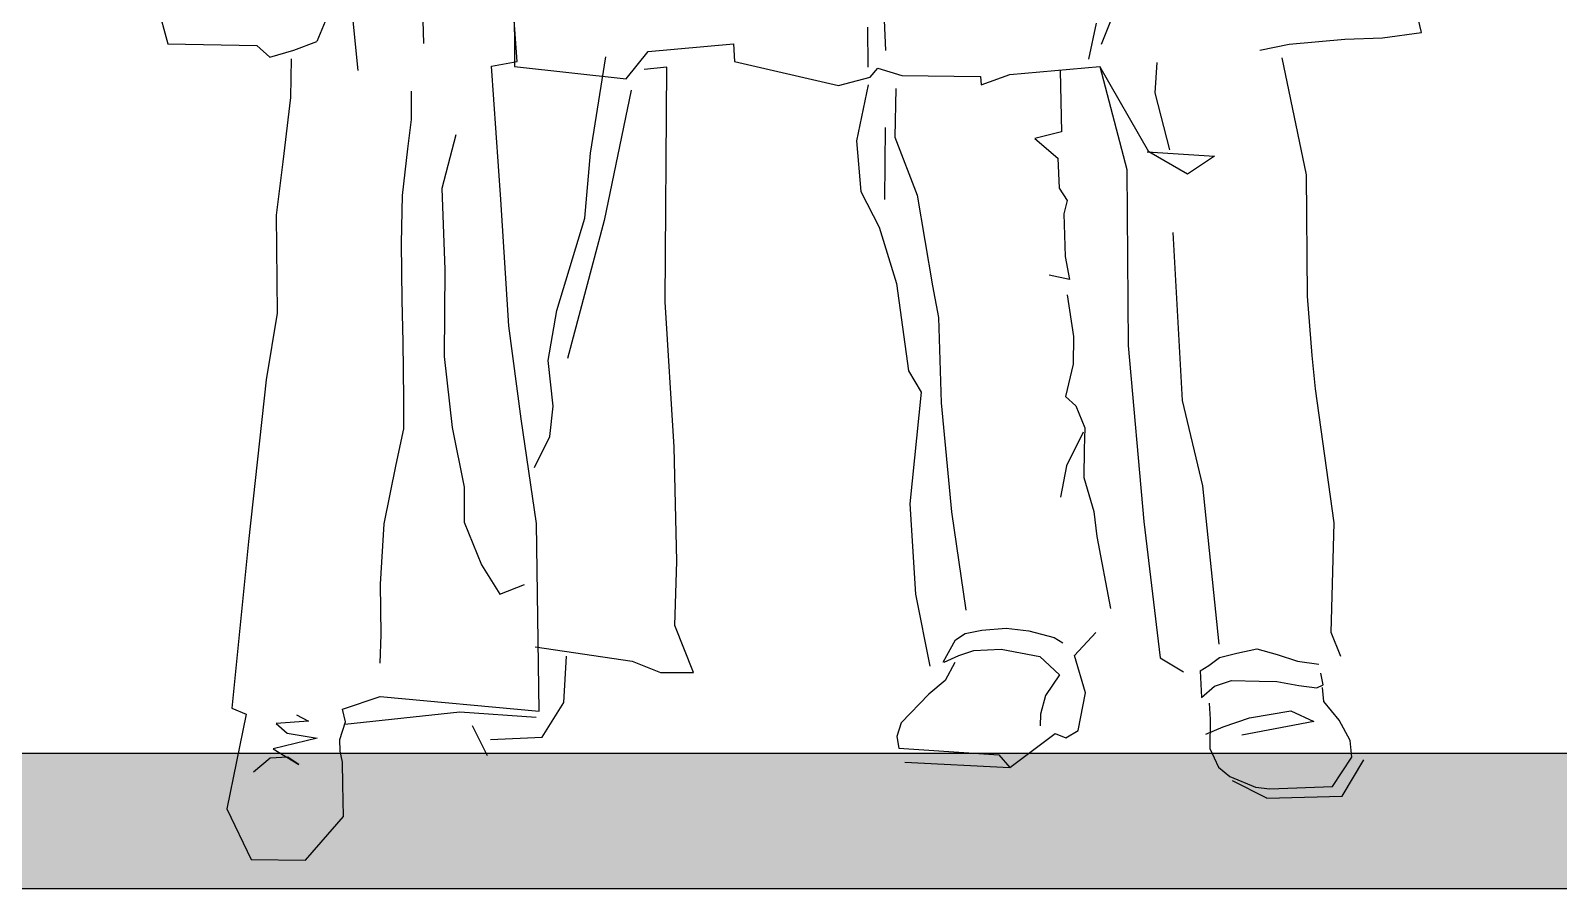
# Model space of a CAD drawing. Extents: x -109 to 1815, y -14679 to 345.
# Drawn here: x -104.552 to -103.423, y -38.856 to -38.222 of the extents above; entities that cross this region are included whole.
import ezdxf

# ---------------------------------------------------------------- set-up
doc = ezdxf.new("R2010")
doc.units = 0
doc.header["$MEASUREMENT"] = 0
doc.layers.get('0').update_dxf_attribs({"linetype": 'CONTINUOUS'})
doc.layers.add('COTA', color=1, linetype='CONTINUOUS')
doc.layers.add('MOBILIARIO', color=1, linetype='CONTINUOUS')

# ---------------------------------------------------------------- blocks, each defined once
blk = doc.blocks.new('G2peop3')
for p, q in [((-0.207, 0.5178), (-0.2217, 0.7109)), ((0.0604, 0.631), (0.0651, 0.5258)), ((-0.335, 0.6123), (-0.325, 0.5111)), ((-0.2778, 0.5818), (-0.2764, 0.5309)), ((-0.2095, 0.5783), (-0.2092, 0.5139)), ((0.4613, 0.5392), (0.4529, 0.5739)), ((-0.473, 0.5588), (-0.4652, 0.5307)), ((-0.344, 0.5591), (-0.3551, 0.5326)), ((0.0518, 0.5432), (0.0521, 0.5135)), ((0.2208, 0.5461), (0.2152, 0.5193)), ((0.2334, 0.5524), (0.2246, 0.5302)), ((-0.3721, 0.526), (-0.3551, 0.5326)), ((-0.1102, 0.5251), (-0.0472, 0.5308)), ((-0.0472, 0.5308), (-0.0465, 0.5177)), ((0.3634, 0.5305), (0.4046, 0.5343)), ((0.4046, 0.5343), (0.4325, 0.5352)), ((0.4325, 0.5352), (0.4613, 0.5392)), ((-0.4652, 0.5307), (-0.3995, 0.5296)), ((-0.3995, 0.5296), (-0.3899, 0.5209)), ((-0.3899, 0.5209), (-0.3721, 0.526)), ((-0.3742, 0.5197), (-0.3747, 0.4912)), ((-0.1528, 0.4499), (-0.1415, 0.5211)), ((-0.1265, 0.505), (-0.1102, 0.5251)), ((0.3419, 0.5262), (0.3634, 0.5305)), ((0.3763, 0.4338), (0.3583, 0.5203)), ((-0.2261, 0.5143), (-0.207, 0.5178)), ((-0.2191, 0.4156), (-0.2261, 0.5143)), ((-0.2092, 0.5139), (-0.1265, 0.505)), ((-0.0965, 0.5134), (-0.1133, 0.5119)), ((-0.0977, 0.34), (-0.0965, 0.5134)), ((-0.0465, 0.5177), (0.0304, 0.5)), ((0.0537, 0.5062), (0.0595, 0.5127)), ((0.0595, 0.5127), (0.0771, 0.5073)), ((0.1357, 0.5004), (0.157, 0.5082)), ((0.157, 0.5082), (0.2236, 0.514)), ((0.1941, 0.5108), (0.1951, 0.4656)), ((0.2236, 0.514), (0.2436, 0.4378)), ((0.2597, 0.4509), (0.2236, 0.514)), ((0.2656, 0.5169), (0.2642, 0.4945)), ((0.0304, 0.5), (0.0537, 0.5062)), ((0.0522, 0.5004), (0.0437, 0.4591)), ((0.0727, 0.4977), (0.072, 0.4618)), ((0.0771, 0.5073), (0.1354, 0.5066)), ((0.1354, 0.5066), (0.1357, 0.5004)), ((-0.3747, 0.4912), (-0.3803, 0.4434)), ((-0.2853, 0.4747), (-0.2851, 0.4958)), ((-0.1229, 0.4965), (-0.1428, 0.4002)), ((0.2642, 0.4945), (0.275, 0.4523)), ((-0.2879, 0.453), (-0.2853, 0.4747)), ((-0.2525, 0.4634), (-0.2629, 0.4238)), ((0.0649, 0.4689), (0.0644, 0.4156)), ((0.1951, 0.4656), (0.1755, 0.4608)), ((-0.2918, 0.4187), (-0.2879, 0.453)), ((0.0437, 0.4591), (0.0468, 0.4216)), ((0.072, 0.4618), (0.0885, 0.4188)), ((0.1755, 0.4608), (0.1924, 0.4463)), ((-0.3803, 0.4434), (-0.3852, 0.404)), ((-0.1572, 0.4019), (-0.1528, 0.4499)), ((0.1924, 0.4463), (0.1935, 0.4241)), ((0.2585, 0.4509), (0.3082, 0.4477)), ((0.2883, 0.4344), (0.2597, 0.4509)), ((0.3082, 0.4477), (0.2883, 0.4344)), ((0.2436, 0.4378), (0.2445, 0.3078)), ((0.3771, 0.3442), (0.3763, 0.4338)), ((-0.2925, 0.3834), (-0.2918, 0.4187)), ((-0.2629, 0.4238), (-0.2606, 0.364)), ((0.0468, 0.4216), (0.0605, 0.3951)), ((0.0885, 0.4188), (0.0999, 0.3518)), ((0.1935, 0.4241), (0.1994, 0.415)), ((-0.2132, 0.3223), (-0.2191, 0.4156)), ((0.1994, 0.415), (0.1969, 0.405)), ((-0.3852, 0.404), (-0.3845, 0.3317)), ((-0.1778, 0.3335), (-0.1572, 0.4019)), ((-0.1428, 0.4002), (-0.1698, 0.298)), ((0.1969, 0.405), (0.1978, 0.3735)), ((0.0605, 0.3951), (0.0732, 0.3536)), ((0.2776, 0.3912), (0.2844, 0.267)), ((-0.2922, 0.3413), (-0.2925, 0.3834)), ((0.1978, 0.3735), (0.2012, 0.3564)), ((-0.2606, 0.364), (-0.261, 0.2996)), ((0.0732, 0.3536), (0.082, 0.2889)), ((0.0999, 0.3518), (0.1042, 0.3285)), ((0.2012, 0.3564), (0.1861, 0.3598)), ((-0.2913, 0.3104), (-0.2922, 0.3413)), ((-0.091, 0.2326), (-0.0977, 0.34)), ((0.1993, 0.3451), (0.204, 0.3144)), ((0.3805, 0.3003), (0.3771, 0.3442)), ((-0.3845, 0.3317), (-0.3927, 0.2823)), ((-0.1841, 0.2966), (-0.1778, 0.3335)), ((0.1042, 0.3285), (0.1062, 0.2654)), ((-0.2042, 0.2534), (-0.2132, 0.3223)), ((-0.2909, 0.2683), (-0.2913, 0.3104)), ((0.204, 0.3144), (0.2038, 0.2939)), ((0.2445, 0.3078), (0.256, 0.1776)), ((-0.261, 0.2996), (-0.2552, 0.2471)), ((-0.1804, 0.2628), (-0.1841, 0.2966)), ((0.2038, 0.2939), (0.1981, 0.2701)), ((0.383, 0.2757), (0.3805, 0.3003)), ((0.082, 0.2889), (0.0914, 0.2733)), ((-0.3927, 0.2823), (-0.4057, 0.1628)), ((0.0914, 0.2733), (0.0832, 0.1905)), ((0.3967, 0.1766), (0.383, 0.2757)), ((-0.291, 0.246), (-0.2909, 0.2683)), ((-0.183, 0.2404), (-0.1804, 0.2628)), ((0.1062, 0.2654), (0.114, 0.1846)), ((0.1981, 0.2701), (0.2059, 0.263)), ((0.2059, 0.263), (0.2124, 0.2467)), ((0.2844, 0.267), (0.2994, 0.2039)), ((-0.1929, 0.176), (-0.2042, 0.2534)), ((-0.2966, 0.2198), (-0.291, 0.246)), ((-0.2552, 0.2471), (-0.2462, 0.203)), ((-0.1943, 0.2175), (-0.183, 0.2404)), ((0.2113, 0.2435), (0.1989, 0.2186)), ((0.2124, 0.2467), (0.2119, 0.2311)), ((-0.0892, 0.1483), (-0.091, 0.2326)), ((0.2119, 0.2311), (0.2117, 0.2101)), ((-0.3055, 0.1758), (-0.2966, 0.2198)), ((0.1989, 0.2186), (0.1944, 0.1956)), ((0.2117, 0.2101), (0.2192, 0.185)), ((0.2994, 0.2039), (0.3115, 0.0869)), ((-0.2462, 0.203), (-0.2462, 0.177)), ((0.0832, 0.1905), (0.0873, 0.1238)), ((0.114, 0.1846), (0.1244, 0.1121)), ((0.2192, 0.185), (0.2214, 0.1665)), ((-0.3082, 0.1311), (-0.3055, 0.1758)), ((-0.2462, 0.177), (-0.2334, 0.1455)), ((-0.1908, 0.0374), (-0.1929, 0.176)), ((0.256, 0.1776), (0.268, 0.0767)), ((0.3946, 0.0955), (0.3967, 0.1766)), ((-0.4057, 0.1628), (-0.4181, 0.0395)), ((0.2214, 0.1665), (0.2315, 0.1132)), ((-0.0905, 0.1007), (-0.0892, 0.1483)), ((-0.2334, 0.1455), (-0.22, 0.1239)), ((-0.3076, 0.094), (-0.3082, 0.1311)), ((-0.22, 0.1239), (-0.2017, 0.131)), ((0.0873, 0.1238), (0.098, 0.0706)), ((-0.3083, 0.0729), (-0.3076, 0.094)), ((-0.0769, 0.066), (-0.0905, 0.1007)), ((0.1168, 0.0901), (0.124, 0.0947)), ((0.124, 0.0947), (0.1362, 0.0973)), ((0.1362, 0.0973), (0.1542, 0.0987)), ((0.1542, 0.0987), (0.171, 0.0966)), ((0.171, 0.0966), (0.1898, 0.0918)), ((0.1898, 0.0918), (0.1962, 0.0879)), ((0.2048, 0.0785), (0.2205, 0.0954)), ((0.4017, 0.0778), (0.3946, 0.0955)), ((-0.1937, 0.0848), (-0.1221, 0.0743)), ((0.1077, 0.0736), (0.1168, 0.0901)), ((0.1193, 0.0784), (0.1303, 0.0821)), ((0.1303, 0.0821), (0.1506, 0.0831)), ((0.1506, 0.0831), (0.1793, 0.0777)), ((0.312, 0.077), (0.3248, 0.0801)), ((0.3248, 0.0801), (0.3395, 0.0833)), ((0.3395, 0.0833), (0.3546, 0.0791)), ((0.3546, 0.0791), (0.3697, 0.0744)), ((-0.1726, 0.0438), (-0.1706, 0.0781)), ((-0.1221, 0.0743), (-0.1012, 0.066)), ((0.1084, 0.0736), (0.1193, 0.0784)), ((0.1164, 0.0733), (0.1091, 0.06)), ((0.1793, 0.0777), (0.1936, 0.0643)), ((0.2129, 0.0509), (0.2048, 0.0785)), ((0.268, 0.0767), (0.2853, 0.0664)), ((0.2977, 0.0671), (0.3042, 0.0711)), ((0.3042, 0.0711), (0.312, 0.077)), ((0.3697, 0.0744), (0.3854, 0.072)), ((-0.1012, 0.066), (-0.0769, 0.066)), ((0.1091, 0.06), (0.0972, 0.05)), ((0.1936, 0.0643), (0.1833, 0.0489)), ((0.2977, 0.0671), (0.2987, 0.0473)), ((0.3082, 0.0557), (0.3209, 0.0601)), ((0.3209, 0.0601), (0.3414, 0.0594)), ((0.3414, 0.0594), (0.3543, 0.0593)), ((0.3543, 0.0593), (0.3706, 0.0564)), ((0.3838, 0.0546), (0.3886, 0.0568)), ((0.3886, 0.0568), (0.3869, 0.0654)), ((-0.3363, 0.0387), (-0.3083, 0.0481)), ((-0.3083, 0.0481), (-0.1908, 0.0374)), ((0.0972, 0.05), (0.0766, 0.0286)), ((0.1833, 0.0489), (0.1797, 0.0351)), ((0.2076, 0.0229), (0.2129, 0.0509)), ((0.2987, 0.0473), (0.3082, 0.0557)), ((0.3706, 0.0564), (0.3838, 0.0546)), ((0.3892, 0.0444), (0.388, 0.0548)), ((-0.4074, 0.0351), (-0.4217, -0.0349)), ((-0.4181, 0.0395), (-0.4074, 0.0351)), ((-0.3702, 0.0345), (-0.3613, 0.03)), ((-0.3341, 0.0295), (-0.3363, 0.0387)), ((-0.3345, 0.0277), (-0.2495, 0.0369)), ((-0.2495, 0.0369), (-0.1931, 0.0329)), ((-0.1886, 0.0182), (-0.1726, 0.0438)), ((0.1797, 0.0351), (0.1795, 0.0264)), ((0.3044, 0.0432), (0.305, 0.0315)), ((0.3341, 0.0323), (0.3648, 0.0375)), ((0.3648, 0.0375), (0.3818, 0.0297)), ((0.4004, 0.0307), (0.3892, 0.0444)), ((-0.3613, 0.03), (-0.3853, 0.0281)), ((-0.3853, 0.0281), (-0.377, 0.0211)), ((-0.3383, 0.0163), (-0.3341, 0.0295)), ((-0.2403, 0.0268), (-0.2293, 0.0045)), ((0.0766, 0.0286), (0.0734, 0.0186)), ((0.1985, 0.0175), (0.2076, 0.0229)), ((0.3018, 0.0202), (0.3146, 0.0258)), ((0.305, 0.0315), (0.3048, 0.0097)), ((0.3146, 0.0258), (0.3341, 0.0323)), ((0.3818, 0.0297), (0.3286, 0.0196)), ((0.4085, 0.0157), (0.4004, 0.0307)), ((-0.355, 0.0173), (-0.3875, 0.0094)), ((-0.377, 0.0211), (-0.355, 0.0173)), ((-0.3379, 0.0077), (-0.3383, 0.0163)), ((-0.2269, 0.0163), (-0.1886, 0.0182)), ((0.0734, 0.0186), (0.075, 0.01)), ((0.157, -0.0044), (0.1904, 0.0208)), ((0.1904, 0.0208), (0.1985, 0.0175)), ((0.4099, 0.0034), (0.4085, 0.0157)), ((-0.3897, 0.0026), (-0.402, -0.0079)), ((-0.3766, 0.0033), (-0.3897, 0.0026)), ((-0.3875, 0.0094), (-0.3684, -0.002)), ((-0.3684, -0.002), (-0.3766, 0.0033)), ((-0.3363, -0.0004), (-0.3379, 0.0077)), ((0.075, 0.01), (0.149, 0.0051)), ((0.149, 0.0051), (0.157, -0.0044)), ((0.3048, 0.0097), (0.3112, -0.0041)), ((0.3954, -0.0184), (0.4099, 0.0034)), ((0.4027, -0.0255), (0.4186, 0.0013)), ((-0.336, -0.017), (-0.3363, -0.0004)), ((0.0793, -0.0004), (0.157, -0.0044)), ((0.3112, -0.0041), (0.3195, -0.0111)), ((0.3195, -0.0111), (0.3385, -0.0188)), ((-0.3355, -0.0405), (-0.336, -0.017)), ((0.347, -0.027), (0.3216, -0.0142)), ((0.3385, -0.0188), (0.3492, -0.0202)), ((0.3492, -0.0202), (0.3954, -0.0184)), ((0.347, -0.027), (0.4027, -0.0255)), ((-0.4217, -0.0349), (-0.4037, -0.0724)), ((-0.3636, -0.0729), (-0.3355, -0.0405)), ((-0.4037, -0.0724), (-0.3636, -0.0729))]:
    blk.add_line(p, q)

msp = doc.modelspace()

# ---------------------------------------------------------------- hatches: boundary and pattern name
at = {"layer": 'COTA'}
msp.add_hatch(color=256, dxfattribs=at).paths.add_polyline_path([(-87.0237, -38.856), (-87.0237, -38.756), (-101.3937, -38.756, -0.080738), (-101.485, -38.756), (-102.6205, -38.756, -0.079033), (-102.7098, -38.756), (-106.6516, -38.756), (-106.6516, -38.856)])

# ---------------------------------------------------------------- linework, layer by layer
for p, q in [((-106.6516, -38.756), (-87.0237, -38.756)), ((-106.6516, -38.856), (-87.0237, -38.856))]:
    msp.add_line(p, q, dxfattribs=at)

# ---------------------------------------------------------------- block references
at = {"layer": 'MOBILIARIO'}
msp.add_blockref('G2peop3', (-103.9851, -38.7622), dxfattribs=at)

doc.saveas('drawing.dxf')
